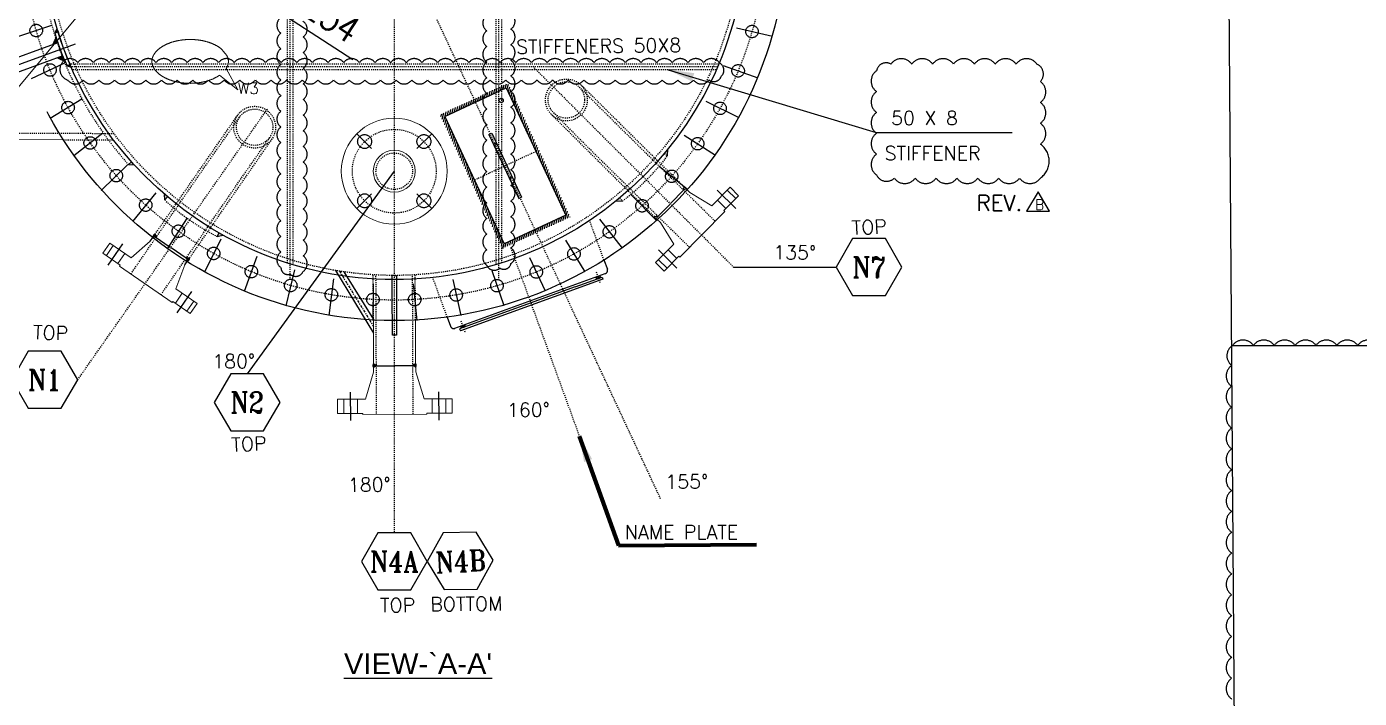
# Model space of a CAD drawing. Header units: inches. Extents: x -100737 to -99065, y -38026 to -37432.
# Drawn here: x -100425.3 to -100297.6, y -37590.4 to -37526 of the extents above; entities that cross this region are included whole.
import ezdxf
from ezdxf.enums import TextEntityAlignment as Align

# ---------------------------------------------------------------- set-up
doc = ezdxf.new("R2010")
doc.units = ezdxf.units.IN
doc.header["$LTSCALE"] = 200
doc.header["$MEASUREMENT"] = 0
for name, pattern in [('CENTER', [2, 1.25, -0.25, 0.25, -0.25]), ('CENTER2', [1.125, 0.75, -0.125, 0.125, -0.125]), ('DASHED', [0.75, 0.5, -0.25]), ('DASHED2', [0.375, 0.25, -0.125]), ('HIDDEN', [0.375, 0.25, -0.125]), ('PHANTOM2', [1.25, 0.625, -0.125, 0.125, -0.125, 0.125, -0.125])]:
    doc.linetypes.add(name, pattern=pattern)
for name, color, linetype, lineweight in [('1 (CEN)', 1, 'CENTER2', 9), ('EQUIPMENT', 4, 'Continuous', 13), ('Hidden Line', 3, 'HIDDEN', 9), ('OBJECT', 7, 'Continuous', 18)]:
    doc.layers.add(name, color=color, linetype=linetype, lineweight=lineweight)
for name, color, linetype in [('CEN', 3, 'CENTER'), ('CENTER', 1, 'CENTER'), ('DIMENSION', 8, 'Continuous'), ('EQPT', 6, 'Continuous'), ('hatch', 120, 'Continuous'), ('text', 3, 'Continuous')]:
    doc.layers.add(name, color=color, linetype=linetype)
doc.styles.add('ARIAL', font='arial.ttf')
doc.styles.add("ROMAN'S", font='romans.shx')
doc.styles.add('ROMANS', font='romans.shx', dxfattribs={"width": 0.85})
doc.styles.add('ROMANT', font='romant.shx')
doc.styles.add('RS', font='ROMANS.shx', dxfattribs={"width": 0.8})
doc.dimstyles.new('VEP-8', dxfattribs={"dimscale": 0, "dimtxt": 2.5, "dimasz": 2.5, "dimexe": 1, "dimexo": 1, "dimgap": 1, "dimtad": 1, "dimdec": 0, "dimlfac": 15, "dimzin": 9, "dimdsep": 46, "dimtxsty": 'ROMANS', "dimcen": 0, "dimclrd": 256, "dimclre": 256, "dimclrt": 3, "dimadec": 0, "dimazin": 2, "dimtfac": 1, "dimtdec": 1, "dimtmove": 0, "dimatfit": 3, "dimfxl": 1, "dimlwd": -1, "dimlwe": -1, "dimarcsym": 1})
pattern_1 = [(64.8050376147, (-1067.0298105, -22.078262), (-0.00377026868644, 0.00177374889518), []), (154.8050376147, (-1067.0298105, -22.078262), (-0.00177374889518, -0.00377026868644), [])]
pattern_2 = [(64.8050376147, (0, 0), (-0.00377026868644, 0.00177374889518), []), (154.8050376147, (0, 0), (-0.00177374889518, -0.00377026868644), [])]

# ---------------------------------------------------------------- blocks, each defined once
blk = doc.blocks.new('*U56')
at = {"layer": 'DIMENSION', "color": 2, "linetype": 'DASHED'}
blk.add_line((-0.09, -1.34), (-0.26, 2.2), dxfattribs=at)
at = {"layer": 'DIMENSION', "color": 0, "linetype": 'DASHED', "ltscale": 10}
blk.add_circle((-0.16, 0.19), 0.6, dxfattribs=at)
blk = doc.blocks.new('*U55')
at = {"layer": 'DIMENSION', "color": 0, "linetype": 'ByBlock', "lineweight": -2}
for p, rotation in [((1811.82, -563.97), 6.428571428571429), ((1819.77, -564), 353.5714285714286), ((1807.89, -564.62), 12.85714285714286), ((1823.7, -564.69), 347.1428571428572), ((1804.06, -565.7), 19.28571428571429), ((1827.52, -565.81), 340.7142857142857), ((1800.37, -567.21), 25.71428571428572), ((1831.19, -567.35), 334.2857142857143), ((1796.88, -569.12), 32.14285714285714), ((1834.67, -569.29), 327.8571428571428), ((1793.62, -571.41), 38.57142857142858), ((1837.91, -571.61), 321.4285714285714), ((1790.64, -574.05), 45), ((1840.86, -574.28), 315), ((1787.97, -577.01), 51.42857142857143), ((1843.5, -577.26), 308.5714285714286), ((1785.65, -580.25), 57.85714285714285), ((1845.79, -580.52), 302.1428571428571), ((1783.71, -583.72), 64.28571428571428), ((1847.7, -584.01), 295.7142857142857), ((1782.17, -587.39), 70.71428571428571), ((1849.21, -587.7), 289.2857142857143), ((1781.05, -591.22), 77.14285714285715), ((1850.3, -591.53), 282.8571428571428), ((1780.37, -595.14), 83.57142857142857), ((1850.95, -595.46), 276.4285714285714), ((1780.12, -599.11), 90), ((1851.15, -599.44), 270), ((1780.33, -603.09), 96.42857142857143), ((1850.91, -603.41), 263.5714285714286), ((1780.98, -607.02), 102.8571428571429), ((1850.22, -607.34), 257.1428571428571), ((1782.06, -610.85), 109.2857142857143), ((1849.1, -611.16), 250.7142857142857), ((1783.57, -614.54), 115.7142857142857), ((1847.56, -614.83), 244.2857142857143), ((1785.48, -618.03), 122.1428571428571), ((1845.62, -618.31), 237.8571428571429), ((1787.77, -621.29), 128.5714285714286), ((1843.3, -621.54), 231.4285714285714), ((1790.41, -624.27), 135), ((1840.64, -624.5), 225), ((1793.37, -626.94), 141.4285714285714), ((1837.65, -627.14), 218.5714285714285), ((1796.61, -629.26), 147.8571428571429), ((1834.4, -629.43), 212.1428571428571), ((1800.08, -631.2), 154.2857142857143), ((1830.9, -631.34), 205.7142857142857), ((1803.76, -632.74), 160.7142857142857), ((1827.21, -632.85), 199.2857142857142), ((1807.58, -633.86), 167.1428571428571), ((1811.5, -634.55), 173.5714285714286), ((1815.48, -634.79), 180), ((1819.45, -634.58), 186.4285714285714), ((1823.38, -633.93), 192.8571428571429)]:
    blk.add_blockref('*U56', p, dxfattribs=dict(at, rotation=rotation))
at = {"layer": 'DIMENSION', "color": 0, "linetype": 'ByBlock', "lineweight": -2, "transparency": 16777216}
for p, rotation in [((1811.82, -563.97), 6.428571428571429), ((1819.77, -564), 353.5714285714286), ((1807.89, -564.62), 12.85714285714286), ((1823.7, -564.69), 347.1428571428572), ((1804.06, -565.7), 19.28571428571429), ((1827.52, -565.81), 340.7142857142857), ((1800.37, -567.21), 25.71428571428572), ((1831.19, -567.35), 334.2857142857143), ((1796.88, -569.12), 32.14285714285714), ((1834.67, -569.29), 327.8571428571428), ((1793.62, -571.41), 38.57142857142858), ((1837.91, -571.61), 321.4285714285714), ((1790.64, -574.05), 45), ((1840.86, -574.28), 315), ((1787.97, -577.01), 51.42857142857143), ((1843.5, -577.26), 308.5714285714286), ((1785.65, -580.25), 57.85714285714285), ((1845.79, -580.52), 302.1428571428571), ((1783.71, -583.72), 64.28571428571428), ((1847.7, -584.01), 295.7142857142857), ((1782.17, -587.39), 70.71428571428571), ((1849.21, -587.7), 289.2857142857143), ((1781.05, -591.22), 77.14285714285715), ((1850.3, -591.53), 282.8571428571428), ((1780.37, -595.14), 83.57142857142857), ((1850.95, -595.46), 276.4285714285714), ((1780.12, -599.11), 90), ((1851.15, -599.44), 270), ((1780.33, -603.09), 96.42857142857143), ((1850.91, -603.41), 263.5714285714286), ((1780.98, -607.02), 102.8571428571429), ((1850.22, -607.34), 257.1428571428571), ((1782.06, -610.85), 109.2857142857143), ((1849.1, -611.16), 250.7142857142857), ((1783.57, -614.54), 115.7142857142857), ((1847.56, -614.83), 244.2857142857143), ((1785.48, -618.03), 122.1428571428571), ((1845.62, -618.31), 237.8571428571429), ((1787.77, -621.29), 128.5714285714286), ((1843.3, -621.54), 231.4285714285714), ((1790.41, -624.27), 135), ((1840.64, -624.5), 225), ((1793.37, -626.94), 141.4285714285714), ((1837.65, -627.14), 218.5714285714285), ((1796.61, -629.26), 147.8571428571429), ((1834.4, -629.43), 212.1428571428571), ((1800.08, -631.2), 154.2857142857143), ((1830.9, -631.34), 205.7142857142857), ((1803.76, -632.74), 160.7142857142857), ((1827.21, -632.85), 199.2857142857142), ((1807.58, -633.86), 167.1428571428571), ((1811.5, -634.55), 173.5714285714286), ((1815.48, -634.79), 180), ((1819.45, -634.58), 186.4285714285714), ((1823.38, -633.93), 192.8571428571429)]:
    blk.add_blockref('*U56', p, dxfattribs=dict(at, rotation=rotation))
at = {"layer": 'DIMENSION', "color": 0, "linetype": 'ByBlock', "lineweight": -2}
blk.add_blockref('*U56', (1815.8, -563.76), dxfattribs=at)
blk = doc.blocks.new('A$Ce8df9f22')
at = {"layer": 'hatch'}
h = blk.add_hatch(dxfattribs=at)
h.set_pattern_fill('ANSI37', color=5, scale=5)
h.paths.add_polyline_path([(1.6, 12.6, -0.00832), (8, 18.4), (-4.2, 18.4)])
h.paths.add_polyline_path([(-18.4, -8, -0.008326), (-12.6, -1.5), (-12.7, -1.4), (-18.4, 4.2)])
for p, q in [((-108.4, 122.5), (-122.5, 108.4)), ((1.6, 12.6), (-108.4, 122.5)), ((-12.7, -1.4), (-122.5, 108.4)), ((16.5, 19), (13.1, 22.7)), ((-18.4, 4.2), (-18.4, -8)), ((-4.2, 18.4), (8, 18.4)), ((-19, -16.5), (-22.7, -13.1))]:
    blk.add_line(p, q)
for radius, start, end in [(260, 129.4171, 140.5829), (255, 129.3538, 140.6462)]:
    blk.add_arc((178.2, -178.2), radius, start, end)
at = {"layer": 'CENTER', "ltscale": 5}
blk.add_line((10.2, -10.2), (-186.8, 186.8), dxfattribs=at)
blk = doc.blocks.new('*D86')
at = {"layer": 'Defpoints', "color": 0, "transparency": 16777216}
for p in [(-100420.52, -37511.87), (-100406.34, -37521.12)]:
    blk.add_point(p, dxfattribs=at)
at = {"layer": 'DIMENSION', "ltscale": 10, "transparency": 16777216}
for p, q in [((-100422.62, -37510.51), (-100424.71, -37509.14)), ((-100420.52, -37511.87), (-100406.34, -37521.12)), ((-100404.24, -37522.49), (-100394.08, -37529.11))]:
    blk.add_line(p, q, dxfattribs=at)
at = {"layer": 'DIMENSION', "transparency": 16777216}
for points in [[(-100422.84, -37510.86), (-100422.39, -37510.16), (-100420.52, -37511.87)], [(-100404.01, -37522.14), (-100404.47, -37522.83), (-100406.34, -37521.12)]]:
    blk.add_solid(points, dxfattribs=at)
at = {"layer": 'DIMENSION', "color": 3, "linetype": 'DASHED', "ltscale": 10, "transparency": 16777216, "insert": (-100396.83, -37524.63), "char_height": 2.5, "attachment_point": 5, "rotation": 326.8991, "style": 'ROMANS'}
blk.add_mtext('%%c254', dxfattribs=at)
blk = doc.blocks.new('*U139')
at = {"layer": 'DIMENSION', "color": 2, "linetype": 'DASHED'}
for p, q in [((76.2, 0), (46.05, 0)), ((-76.2, 0), (-46.05, 0))]:
    blk.add_line(p, q, dxfattribs=at)
at = {"layer": 'DIMENSION', "color": 7, "linetype": 'DASHED'}
for centre in [(-60.3, 0), (60.3, 0)]:
    blk.add_circle(centre, 10, dxfattribs=at)
blk = doc.blocks.new('*U138')
at = {"layer": 'EQUIPMENT', "color": 0, "linetype": 'ByBlock', "lineweight": -2}
for rotation in [90, 270, 90, 270, 180, 180]:
    blk.add_blockref('*U139', (-32478.1, -16289.6), dxfattribs=dict(at, rotation=rotation))
at = {"layer": 'EQUIPMENT', "color": 0, "linetype": 'ByBlock', "lineweight": -2, "transparency": 16777216}
for rotation in [90, 270, 180]:
    blk.add_blockref('*U139', (-32478.1, -16289.6), dxfattribs=dict(at, rotation=rotation))
at = {"layer": 'EQUIPMENT', "color": 0, "linetype": 'ByBlock', "lineweight": -2}
blk.add_blockref('*U139', (-32478.1, -16289.6), dxfattribs=at)
blk = doc.blocks.new('*U141')
at = {"layer": 'DIMENSION', "color": 2, "linetype": 'DASHED'}
for p, q in [((-127, 0), (-78.6, 0)), ((127, 0), (78.6, 0))]:
    blk.add_line(p, q, dxfattribs=at)
at = {"layer": 'DIMENSION', "color": 7, "linetype": 'DASHED'}
for centre in [(-100, 0), (100, 0)]:
    blk.add_circle(centre, 11, dxfattribs=at)
blk = doc.blocks.new('*U140')
at = {"layer": 'CEN', "color": 0, "linetype": 'ByBlock', "lineweight": -2}
for rotation in [90, 270, 90, 270, 45, 135, 225, 315, 45, 135, 225, 315, 180, 180]:
    blk.add_blockref('*U141', (-34758.3, -17869.5), dxfattribs=dict(at, rotation=rotation))
at = {"layer": 'CEN', "color": 0, "linetype": 'ByBlock', "lineweight": -2, "transparency": 16777216}
for rotation in [90, 270, 45, 135, 225, 315, 180]:
    blk.add_blockref('*U141', (-34758.3, -17869.5), dxfattribs=dict(at, rotation=rotation))
at = {"layer": 'CEN', "color": 0, "linetype": 'ByBlock', "lineweight": -2}
blk.add_blockref('*U141', (-34758.3, -17869.5), dxfattribs=at)
blk = doc.blocks.new('REVISION')
at = {"layer": 'DIMENSION', "color": 1, "linetype": 'DASHED2'}
blk.add_lwpolyline([(-2.5, 13.6), (-11.2, 28.6), (-19.9, 13.6)], close=True, dxfattribs=at)
at = {"layer": 'DIMENSION', "color": 1, "linetype": 'DASHED2', "attachment_point": 1, "style": "ROMAN'S"}
for s, insert, char_height, width in [('REV.', (-58.2, 26), 12, 56.203), ('B', (-13.6, 22.6), 8, 5.597)]:
    blk.add_mtext(s, dxfattribs=dict(at, insert=insert, char_height=char_height, width=width))

msp = doc.modelspace()

# ---------------------------------------------------------------- hatches: boundary and pattern name
at = {"layer": 'DIMENSION', "linetype": 'DASHED', "ltscale": 10}
h = msp.add_hatch(dxfattribs=at)
h.set_pattern_fill('ANSI31', color=256, scale=1.5, angle=30)
h.set_pattern_definition([(75, (-1067.02981, -22.07826), (-0.18111109243, 0.04852857096), [])])
h.paths.add_polyline_path([(-100379.28, -37531.414), (-100382.45, -37532.892), (-100382.309, -37533.194), (-100379.364, -37531.821), (-100373.658, -37544.056), (-100376.604, -37545.429), (-100376.463, -37545.731), (-100373.216, -37544.217), (-100379.146, -37531.499, 0.0324955)])
h.paths.add_polyline_path([(-100379.146, -37531.499), (-100379.203, -37531.378), (-100379.28, -37531.414, -0.0324955)])
h.paths.add_polyline_path([(-100382.45, -37532.892), (-100385.697, -37534.407), (-100380.351, -37545.872, 0.0697254), (-100380.075, -37545.675), (-100385.255, -37534.568), (-100382.309, -37533.194)])
h.paths.add_polyline_path([(-100380.351, -37545.872), (-100379.71, -37547.245), (-100377.049, -37546.004, -0.1014364), (-100377.516, -37545.855), (-100379.549, -37546.803), (-100380.075, -37545.675, -0.0697254)])
h.paths.add_polyline_path([(-100377.049, -37546.004), (-100376.463, -37545.731), (-100376.604, -37545.429), (-100377.516, -37545.855, 0.1014364)])
h.paths.add_polyline_path([(-100397.741, -37500.1), (-100394.483, -37498.584), (-100400.181, -37486.345, 0.0125722), (-100400.217, -37486.395, 0.1675778), (-100400.861, -37485.927), (-100403.728, -37487.262), (-100403.587, -37487.564), (-100400.623, -37486.184), (-100394.925, -37498.422), (-100397.882, -37499.799)])
h.paths.add_polyline_path([(-100400.181, -37486.345), (-100400.462, -37485.741), (-100400.861, -37485.927, -0.1675778), (-100400.217, -37486.395, -0.0125722)])
h.paths.add_polyline_path([(-100403.728, -37487.262), (-100406.735, -37488.662, 0.0709554), (-100406.856, -37488.985), (-100401.122, -37501.302, -0.0694337), (-100400.843, -37501.112), (-100406.516, -37488.927), (-100403.587, -37487.564)])
h.paths.add_polyline_path([(-100406.958, -37488.766), (-100406.856, -37488.985, -0.0709554), (-100406.735, -37488.662)])
h.paths.add_polyline_path([(-100400.979, -37501.608), (-100399.838, -37501.077, 0.1284513), (-100400.45, -37500.994), (-100400.818, -37501.166), (-100400.843, -37501.112, 0.0694337), (-100401.122, -37501.302)])
h.paths.add_polyline_path([(-100399.838, -37501.077), (-100397.741, -37500.1), (-100397.882, -37499.799), (-100400.45, -37500.994, -0.1284513)])
at = {"layer": 'DIMENSION', "linetype": 'DASHED'}
h = msp.add_hatch(dxfattribs=at)
h.set_pattern_fill('ANSI37', color=5, scale=0.033333, angle=19.80504)
h.set_pattern_definition(pattern_1)
h.paths.add_polyline_path([(-100415.014, -37539.234, -0.0030035), (-100415.285, -37538.933), (-100415.584, -37539.199)])
h.paths.add_polyline_path([(-100415.584, -37493.793), (-100415.285, -37494.06, -0.0030035), (-100415.014, -37493.759)])
h = msp.add_hatch(dxfattribs=at)
h.set_pattern_fill('ANSI37', color=5, scale=0.033333, angle=244.80504)
h.set_pattern_definition([(289.8050376147, (-92395.837233, 68346.597143), (0.00392021242698, 0.00141175268317), []), (19.8050376147, (-92395.837233, 68346.597143), (-0.00141175268317, 0.00392021242698), [])])
h.paths.add_polyline_path([(-100422.328, -37526.446, -0.004671), (-100422.404, -37526.195), (-100422.607, -37526.535)])
h.paths.add_polyline_path([(-100421.183, -37529.593), (-100421.454, -37529.704), (-100421.073, -37529.836, -0.0220704)])
h = msp.add_hatch(dxfattribs=at)
h.set_pattern_fill('ANSI37', color=5, scale=0.033333, angle=19.80504)
h.set_pattern_definition(pattern_1)
h.paths.add_polyline_path([(-100363.863, -37537.705, -0.0040881), (-100364.213, -37538.131), (-100363.897, -37538.36)])
h.paths.add_polyline_path([(-100368.46, -37542.378, -0.0040844), (-100368.886, -37542.728), (-100368.225, -37542.701)])
h.paths.add_polyline_path([(-100407.078, -37546.094), (-100406.537, -37545.952, -0.0029497), (-100406.884, -37545.755)])
h.paths.add_polyline_path([(-100412.104, -37542.585), (-100411.847, -37542.28, -0.0026468), (-100412.119, -37542.049)])
h = msp.add_hatch(dxfattribs=at)
h.set_pattern_fill('ANSI37', color=5, scale=0.033333, angle=19.80504)
h.set_pattern_definition(pattern_2)
h.paths.add_polyline_path([(-100413.032, -37545.867, 0.279062), (-100413.222, -37546.143), (-100413.029, -37546.133), (-100412.941, -37546.194), (-100412.884, -37546.111), (-100412.972, -37546.051)])
h.paths.add_polyline_path([(-100409.907, -37548.429, 0.279062), (-100409.717, -37548.153), (-100409.91, -37548.163), (-100409.998, -37548.102), (-100410.054, -37548.184), (-100409.967, -37548.245)])
h = msp.add_hatch(dxfattribs=at)
h.set_pattern_fill('ANSI37', color=5, scale=0.033333, angle=19.80504)
h.set_pattern_definition(pattern_2)
h.paths.add_polyline_path([(-100392.073, -37558.301, 0.279062), (-100392.071, -37558.636), (-100391.919, -37558.518), (-100391.812, -37558.517), (-100391.812, -37558.417), (-100391.919, -37558.418)])
h.paths.add_polyline_path([(-100388.045, -37558.619, 0.279062), (-100388.046, -37558.284), (-100388.199, -37558.402), (-100388.306, -37558.402), (-100388.305, -37558.502), (-100388.199, -37558.502)])

# ---------------------------------------------------------------- linework, layer by layer
at = {"color": 0, "linetype": 'DASHED'}
for p, q in [((-100385.255, -37534.568, -2.683), (-100379.364, -37531.821, -2.683)), ((-100379.364, -37531.821, -2.683), (-100373.658, -37544.056, -2.683)), ((-100385.255, -37534.568, -2.683), (-100379.549, -37546.803, -2.683)), ((-100381.019, -37536.316, -2.683), (-100380.747, -37536.19, -2.683)), ((-100381.019, -37536.316, -2.683), (-100378.166, -37542.434, -2.683)), ((-100380.747, -37536.19, -2.683), (-100377.894, -37542.307, -2.683)), ((-100380.584, -37537.248, -2.683), (-100380.312, -37537.122, -2.683)), ((-100380.121, -37538.242, -2.683), (-100379.849, -37538.116, -2.683)), ((-100379.064, -37540.508, -2.683), (-100378.792, -37540.381, -2.683)), ((-100378.601, -37541.502, -2.683), (-100378.329, -37541.375, -2.683)), ((-100378.166, -37542.434, -2.683), (-100377.894, -37542.307, -2.683)), ((-100373.658, -37544.056, -2.683), (-100379.549, -37546.803, -2.683))]:
    msp.add_line(p, q, dxfattribs=at)
at = {"color": 0}
for p, q in [((-100362.355, -37541.655, -2.683), (-100363.586, -37542.903, -2.683)), ((-100362.351, -37541.509, -2.683), (-100362.426, -37541.585, -2.683)), ((-100362.28, -37541.579, -2.683), (-100362.355, -37541.655, -2.683)), ((-100362.327, -37541.317, -2.683), (-100362.351, -37541.509, -2.683)), ((-100362.089, -37541.552, -2.683), (-100362.28, -37541.579, -2.683)), ((-100361.756, -37541.88, -2.683), (-100362.089, -37541.552, -2.683)), ((-100364.891, -37544.228, -2.683), (-100363.661, -37542.979, -2.683)), ((-100365.154, -37544.184, -2.683), (-100364.963, -37544.158, -2.683)), ((-100364.963, -37544.158, -2.683), (-100364.888, -37544.082, -2.683)), ((-100364.915, -37544.42, -2.683), (-100364.891, -37544.228, -2.683)), ((-100364.583, -37544.747, -2.683), (-100364.915, -37544.42, -2.683)), ((-100364.891, -37544.228, -2.683), (-100364.817, -37544.152, -2.683)), ((-100413.487, -37546.527, -2.683), (-100413.222, -37546.143, -2.683)), ((-100413.222, -37546.143, -2.683), (-100413.029, -37546.133, -2.683)), ((-100413.032, -37545.867, -2.683), (-100412.972, -37546.051, -2.683)), ((-100413.029, -37546.133, -2.683), (-100411.586, -37547.128, -2.683)), ((-100413.029, -37546.133, -2.683), (-100412.941, -37546.194, -2.683)), ((-100412.972, -37546.051, -2.683), (-100412.884, -37546.111, -2.683)), ((-100410.054, -37548.184, -2.683), (-100411.498, -37547.189, -2.683)), ((-100410.172, -37548.813, -2.683), (-100409.907, -37548.429, -2.683)), ((-100409.967, -37548.245, -2.683), (-100410.054, -37548.184, -2.683)), ((-100409.91, -37548.163, -2.683), (-100409.998, -37548.102, -2.683)), ((-100409.907, -37548.429, -2.683), (-100409.967, -37548.245, -2.683)), ((-100409.717, -37548.153, -2.683), (-100409.91, -37548.163, -2.683)), ((-100392.073, -37558.301, -2.683), (-100391.919, -37558.418, -2.683)), ((-100392.073, -37558.637, -2.683), (-100391.919, -37558.518, -2.683)), ((-100392.071, -37558.636, -2.683), (-100391.919, -37558.518, -2.683)), ((-100391.919, -37558.418, -2.683), (-100391.812, -37558.417, -2.683)), ((-100391.919, -37558.518, -2.683), (-100391.812, -37558.517, -2.683)), ((-100391.919, -37558.518, -2.683), (-100391.812, -37558.517, -2.683)), ((-100391.812, -37558.517, -2.683), (-100390.059, -37558.51, -2.683)), ((-100388.305, -37558.502, -2.683), (-100390.059, -37558.51, -2.683)), ((-100388.199, -37558.402, -2.683), (-100388.306, -37558.402, -2.683)), ((-100388.199, -37558.502, -2.683), (-100388.305, -37558.502, -2.683)), ((-100388.199, -37558.502, -2.683), (-100388.305, -37558.502, -2.683)), ((-100388.046, -37558.284, -2.683), (-100388.199, -37558.402, -2.683)), ((-100388.045, -37558.619, -2.683), (-100388.199, -37558.502, -2.683)), ((-100388.043, -37558.62, -2.683), (-100388.199, -37558.502, -2.683))]:
    msp.add_line(p, q, dxfattribs=at)
at = {"elevation": -2.683}
for points in [[(-100346.161, -37546.299), (-100347.739, -37549.033), (-100346.161, -37551.767), (-100343.004, -37551.767), (-100341.426, -37549.033), (-100343.004, -37546.299)], [(-100425.181, -37557.107), (-100426.759, -37559.841), (-100425.181, -37562.575), (-100422.024, -37562.575), (-100420.446, -37559.841), (-100422.024, -37557.107)], [(-100405.774, -37559.27), (-100407.352, -37562.004), (-100405.774, -37564.738), (-100402.617, -37564.738), (-100401.039, -37562.004), (-100402.617, -37559.27)], [(-100391.674, -37574.538), (-100393.252, -37577.272), (-100391.674, -37580.006), (-100388.517, -37580.006), (-100386.939, -37577.272), (-100388.517, -37574.538)], [(-100382.258, -37574.445), (-100385.415, -37574.507), (-100386.939, -37577.272), (-100385.307, -37579.974), (-100382.15, -37579.912), (-100380.626, -37577.147)]]:
    msp.add_lwpolyline(points, close=True, dxfattribs=at)
at = {"color": 0}
for centre, start, end in [((-100362.402, -37541.632, -2.683), 14.22511, 76.5947), ((-100364.84, -37544.105, -2.683), 194.22511, 256.5947), ((-100412.899, -37546.162, -2.683), 114.22511, 176.5947), ((-100410.04, -37548.133, -2.683), 294.22511, 356.5947), ((-100391.795, -37558.467, -2.683), 149.05844, 211.42804), ((-100388.322, -37558.452, -2.683), 329.05844, 31.42804)]:
    msp.add_arc(centre, 0.324, start, end, dxfattribs=at)
at = {"layer": '1 (CEN)'}
msp.add_line((-100441.515, -37550.232, -2.683), (-100413.429, -37516.496, -2.683), dxfattribs=at)
at = {"layer": 'CEN', "color": 2, "linetype": 'CENTER'}
for p, q in [((-100357.35, -37543.406, -2.683), (-100359.128, -37541.653, -2.683)), ((-100417.528, -37548.853, -2.683), (-100416.111, -37546.797, -2.683)), ((-100362.994, -37549.131, -2.683), (-100364.772, -37547.379, -2.683)), ((-100410.91, -37553.417, -2.683), (-100409.492, -37551.362, -2.683)), ((-100394.27, -37563.741, -2.683), (-100394.281, -37561.034, -2.683)), ((-100385.803, -37563.705, -2.683), (-100385.815, -37560.998, -2.683))]:
    msp.add_line(p, q, dxfattribs=at)
at = {"layer": 'CENTER', "linetype": 'CENTER', "ltscale": 0.0001}
for p, q in [((-100364.564, -37571.25, -2.683), (-100415.627, -37461.743, -2.683)), ((-100390.095, -37469.763, -2.683), (-100390.095, -37574.538, -2.683)), ((-100400.095, -37482.804, -2.683), (-100400.095, -37550.213, -2.683)), ((-100380.095, -37482.804, -2.683), (-100380.095, -37550.213, -2.683)), ((-100359.109, -37529.83, -2.683), (-100421.082, -37529.83, -2.683)), ((-100376.823, -37529.768, -2.683), (-100357.559, -37549.033, -2.683)), ((-100420.446, -37559.841, -2.683), (-100402.236, -37533.835, -2.683)), ((-100376.511, -37537.938, -2.683), (-100382.402, -37540.685, -2.683)), ((-100378.921, -37547.197, -2.683), (-100372.355, -37565.237, -2.683)), ((-100370.754, -37549.483, -2.683), (-100370.352, -37550.587, -2.683)), ((-100383.709, -37554.198, -2.683), (-100383.289, -37555.351, -2.683))]:
    msp.add_line(p, q, dxfattribs=at)
at = {"layer": 'CENTER', "linetype": 'CENTER2'}
msp.add_line((-100390.095, -37539.83, -2.683), (-100404.196, -37559.27, -2.683), dxfattribs=at)
at = {"layer": 'CENTER', "linetype": 'CENTER', "ltscale": 0.001}
msp.add_line((-100395.362, -37549.411, -2.683), (-100392.088, -37554.716, -2.683), dxfattribs=at)
at = {"layer": 'CENTER', "ltscale": 0.1}
msp.add_line((-100357.559, -37549.033, -2.683), (-100347.739, -37549.033, -2.683), dxfattribs=at)
at = {"layer": 'CENTER', "linetype": 'CENTER', "ltscale": 0.0001}
msp.add_circle((-100390.095, -37516.496), 35.7, dxfattribs=at)
at = {"layer": 'CENTER', "color": 6, "linetype": 'CENTER', "ltscale": 0.0001}
msp.add_circle((-100390.095, -37539.83, -2.683), 4.02, dxfattribs=at)
at = {"layer": 'DIMENSION'}
for p, q in [((-100310.602, -37446.708), (-100308.568, -37740.486)), ((-100309.817, -37556.553), (-100182.976, -37556.55, 0.085))]:
    msp.add_line(p, q, dxfattribs=at)
at = {"layer": 'DIMENSION', "color": 7, "linetype": 'DASHED', "ltscale": 5e-05}
for p, q in [((-100400.362, -37484.363, -2.683), (-100400.362, -37548.629, -2.683)), ((-100399.829, -37484.198, -2.683), (-100399.829, -37548.795, -2.683)), ((-100380.362, -37484.198, -2.683), (-100380.362, -37548.795, -2.683)), ((-100379.829, -37484.363, -2.683), (-100379.829, -37548.629, -2.683)), ((-100358.996, -37529.564, -2.683), (-100421.195, -37529.564, -2.683)), ((-100359.225, -37530.096, -2.683), (-100420.966, -37530.096, -2.683)), ((-100364.213, -37538.131, -2.683), (-100363.897, -37538.36, -2.683)), ((-100368.46, -37542.378, -2.683), (-100368.225, -37542.701, -2.683))]:
    msp.add_line(p, q, dxfattribs=at)
at = {"layer": 'DIMENSION', "color": 0, "linetype": 'DASHED', "ltscale": 10}
for p, q in [((-100422.607, -37526.535, -2.683), (-100422.404, -37526.195)), ((-100421.454, -37529.704, -2.683), (-100421.073, -37529.836, -2.683)), ((-100363.897, -37538.36, -2.683), (-100363.863, -37537.705, -2.683)), ((-100415.584, -37539.199, -2.683), (-100415.285, -37538.933, -2.683)), ((-100415.584, -37539.199, -2.683), (-100415.014, -37539.234, -0.021)), ((-100412.104, -37542.585, -2.683), (-100412.119, -37542.049, -0.026)), ((-100412.104, -37542.585, -2.683), (-100411.847, -37542.28, -2.683)), ((-100368.225, -37542.701, -2.683), (-100368.886, -37542.728, 0.076)), ((-100407.078, -37546.094, -2.683), (-100406.884, -37545.755, -2.683)), ((-100407.078, -37546.094, -2.683), (-100406.537, -37545.952, -0.015))]:
    msp.add_line(p, q, dxfattribs=at)
at = {"layer": 'DIMENSION', "color": 7, "linetype": 'DASHED', "ltscale": 0.001}
msp.add_line((-100368.892, -37535.212, -2.683), (-100372.438, -37531.677, -2.683), dxfattribs=at)
at = {"layer": 'DIMENSION', "color": 4, "linetype": 'DASHED', "ltscale": 0.001}
for p, q in [((-100366.072, -37537.625, -2.683), (-100372.271, -37531.477, -2.683)), ((-100413.032, -37545.867, -2.683), (-100405.036, -37534.353, -2.683)), ((-100368.919, -37540.473, -2.683), (-100375.105, -37534.311, -2.683)), ((-100409.717, -37548.153, -2.683), (-100401.754, -37536.651, -2.683)), ((-100362.327, -37541.317, -2.683), (-100366.072, -37537.625, -2.683)), ((-100365.154, -37544.184, -2.683), (-100368.919, -37540.473, -2.683))]:
    msp.add_line(p, q, dxfattribs=at)
at = {"layer": 'DIMENSION', "color": 7, "linetype": 'DASHED', "ltscale": 0.0001}
for p, q in [((-100407.716, -37538.617, -2.683), (-100404.837, -37534.521, -2.683)), ((-100371.371, -37537.69, -2.683), (-100374.905, -37534.144, -2.683)), ((-100359.34, -37544.627, -2.683), (-100368.901, -37535.202, -2.683)), ((-100448.848, -37536.095, -2.683), (-100416.979, -37536.204, -2.683)), ((-100404.845, -37540.627, -2.683), (-100401.979, -37536.522, -2.683)), ((-100361.802, -37547.124, -2.683), (-100371.362, -37537.699, -2.683)), ((-100415.345, -37549.679, -2.683), (-100407.723, -37538.627, -2.683)), ((-100412.458, -37551.669, -2.683), (-100404.836, -37540.618, -2.683)), ((-100391.792, -37563.17, -2.683), (-100391.849, -37549.791, -2.683)), ((-100388.285, -37563.156, -2.683), (-100388.342, -37549.776, -2.683))]:
    msp.add_line(p, q, dxfattribs=at)
at = {"layer": 'DIMENSION', "color": 4, "linetype": 'DASHED', "ltscale": 5e-05}
for p, q in [((-100421.807, -37536.822, -2.683), (-100417.018, -37536.822, -2.683)), ((-100392.091, -37554.118, -2.683), (-100392.109, -37549.78, -2.683)), ((-100388.064, -37554.101, -2.683), (-100388.082, -37549.762, -2.683))]:
    msp.add_line(p, q, dxfattribs=at)
at = {"layer": 'DIMENSION', "color": 150, "linetype": 'DASHED2', "ltscale": 0.0002}
for p, q in [((-100369.989, -37548.348, -2.683), (-100371.369, -37544.555, -2.683)), ((-100385.024, -37553.82, -2.683), (-100386.405, -37550.027, -2.683))]:
    msp.add_line(p, q, dxfattribs=at)
at = {"layer": 'DIMENSION', "color": 150, "linetype": 'DASHED', "ltscale": 10}
for p, q in [((-100369.989, -37548.348, -2.683), (-100369.667, -37549.232, -2.683)), ((-100385.024, -37553.82, -2.683), (-100384.702, -37554.704, -2.683))]:
    msp.add_line(p, q, dxfattribs=at)
at = {"layer": 'DIMENSION', "color": 7, "linetype": 'DASHED'}
for p, q in [((-100395.734, -37549.349, -2.683), (-100392.085, -37555.363, -2.683)), ((-100394.93, -37549.477, -2.683), (-100392.091, -37554.069, -2.683)), ((-100390.095, -37549.83, -2.683), (-100390.295, -37549.831, -2.683)), ((-100390.288, -37551.497, -2.683), (-100390.295, -37549.831, -2.683)), ((-100390.095, -37549.83, -2.683), (-100389.895, -37549.829, -2.683)), ((-100389.895, -37549.828, -2.683), (-100389.888, -37551.496, -2.683)), ((-100390.271, -37555.564, -2.683), (-100390.288, -37551.497, -2.683)), ((-100389.888, -37551.496, -2.683), (-100389.871, -37555.562, -2.683)), ((-100389.871, -37555.562, -2.683), (-100390.271, -37555.564, -2.683))]:
    msp.add_line(p, q, dxfattribs=at)
at = {"layer": 'DIMENSION', "color": 2, "linetype": 'DASHED'}
for p, q in [((-100372.761, -37550.93, -2.683), (-100370.173, -37549.987, -2.683)), ((-100372.753, -37550.927, -2.683), (-100383.83, -37554.958, -2.683)), ((-100370.104, -37550.175, -2.683), (-100383.761, -37555.146, -2.683))]:
    msp.add_line(p, q, dxfattribs=at)
at = {"layer": 'DIMENSION', "color": 6, "linetype": 'DASHED'}
for p, q in [((-100370.785, -37549.993, -2.683), (-100370.75, -37550.089, -2.683)), ((-100370.75, -37550.089, -2.683), (-100370.779, -37550.208, -2.683)), ((-100370.75, -37550.089, -2.683), (-100370.367, -37549.949, -2.683)), ((-100370.401, -37549.854, -2.683), (-100370.367, -37549.949, -2.683)), ((-100370.367, -37549.949, -2.683), (-100370.268, -37550.022, -2.683)), ((-100383.74, -37554.708, -2.683), (-100383.705, -37554.804, -2.683)), ((-100383.705, -37554.804, -2.683), (-100383.734, -37554.923, -2.683)), ((-100383.322, -37554.665, -2.683), (-100383.705, -37554.804, -2.683)), ((-100383.357, -37554.569, -2.683), (-100383.322, -37554.665, -2.683)), ((-100383.322, -37554.665, -2.683), (-100383.223, -37554.737, -2.683))]:
    msp.add_line(p, q, dxfattribs=at)
at = {"layer": 'DIMENSION', "color": 2, "linetype": 'DASHED', "ltscale": 10}
for p, q in [((-100370.173, -37549.987, -2.683), (-100370.104, -37550.175, -2.683)), ((-100383.83, -37554.958, -2.683), (-100383.761, -37555.146, -2.683))]:
    msp.add_line(p, q, dxfattribs=at)
at = {"layer": 'DIMENSION', "color": 6, "linetype": 'DASHED', "ltscale": 10}
for points in [[(-100398.835, -37525.452, -0.5206), (-100398.835, -37526.952, -0.5206), (-100398.835, -37528.452, -0.5206), (-100398.835, -37529.952, -0.5206), (-100398.835, -37531.452, -0.5206), (-100398.835, -37532.952, -0.5206), (-100398.835, -37534.452, -0.5206), (-100398.835, -37535.952, -0.5206), (-100398.835, -37537.452, -0.5206), (-100398.835, -37538.952, -0.5206), (-100398.835, -37540.452, -0.5206), (-100398.835, -37541.952, -0.5206), (-100398.835, -37543.452, -0.5206), (-100398.835, -37544.952, -0.5206), (-100398.835, -37546.452, -0.5206), (-100398.835, -37547.952, -0.5206), (-100398.835, -37549.452, -0.5206), (-100400.081, -37549.706, -0.5206), (-100400.958, -37549.084, -0.5206), (-100400.958, -37547.584, -0.5206), (-100400.958, -37546.084, -0.5206), (-100400.958, -37544.584, -0.5206), (-100400.958, -37543.084, -0.5206), (-100400.958, -37541.584, -0.5206), (-100400.958, -37540.084, -0.5206), (-100400.958, -37538.584, -0.5206), (-100400.958, -37537.084, -0.5206), (-100400.958, -37535.584, -0.5206), (-100400.958, -37534.084, -0.5206), (-100400.958, -37532.584, -0.5206), (-100400.958, -37531.084, -0.5206), (-100400.958, -37529.584, -0.5206), (-100400.958, -37528.084, -0.5206), (-100400.958, -37526.584, -0.5206), (-100400.958, -37525.084, -0.5206)], [(-100378.909, -37524.693, -0.5206), (-100378.909, -37526.193, -0.5206), (-100378.909, -37527.693, -0.5206), (-100378.909, -37529.193, -0.5206), (-100378.909, -37530.693, -0.5206), (-100378.909, -37532.193, -0.5206), (-100378.909, -37533.693, -0.5206), (-100378.909, -37535.193, -0.5206), (-100378.909, -37536.693, -0.5206), (-100378.909, -37538.193, -0.5206), (-100378.909, -37539.693, -0.5206), (-100378.909, -37541.193, -0.5206), (-100378.909, -37542.693, -0.5206), (-100378.909, -37544.193, -0.5206), (-100378.909, -37545.693, -0.5206), (-100378.909, -37547.193, -0.5206), (-100378.909, -37548.693, -0.5206), (-100379.979, -37549.124, -0.5206), (-100381.219, -37548.864, -0.5206), (-100381.219, -37547.364, -0.5206), (-100381.219, -37545.864, -0.5206), (-100381.219, -37544.364, -0.5206), (-100381.219, -37542.864, -0.5206), (-100381.219, -37541.364, -0.5206), (-100381.219, -37539.864, -0.5206), (-100381.219, -37538.364, -0.5206), (-100381.219, -37536.864, -0.5206), (-100381.219, -37535.364, -0.5206), (-100381.219, -37533.864, -0.5206), (-100381.219, -37532.364, -0.5206), (-100381.219, -37530.864, -0.5206), (-100381.219, -37529.364, -0.5206), (-100381.219, -37527.864, -0.5206), (-100381.219, -37526.364, -0.5206), (-100381.219, -37524.864, -0.5206)], [(-100309.817, -37590.467, -0.5206), (-100309.817, -37588.467, -0.5206), (-100309.817, -37586.467, -0.5206), (-100309.817, -37584.467, -0.5206), (-100309.817, -37582.467, -0.5206), (-100309.817, -37580.467, -0.5206), (-100309.817, -37578.467, -0.5206), (-100309.817, -37576.467, -0.5206), (-100309.817, -37574.467, -0.5206), (-100309.817, -37572.467, -0.5206), (-100309.817, -37570.467, -0.5206), (-100309.817, -37568.467, -0.5206), (-100309.817, -37566.467, -0.5206), (-100309.817, -37564.467, -0.5206), (-100309.817, -37562.467, -0.5206), (-100309.817, -37560.467, -0.5206), (-100309.817, -37558.467, -0.5206), (-100309.731, -37556.553, -0.5206), (-100307.731, -37556.553, -0.5206), (-100305.731, -37556.553, -0.5206), (-100303.731, -37556.553, -0.5206), (-100301.731, -37556.553, -0.5206), (-100299.731, -37556.553, -0.5206), (-100297.731, -37556.553, -0.5206), (-100295.731, -37556.553, -0.5206)]]:
    msp.add_lwpolyline(points, format="xyb", dxfattribs=at)
for points in [[(-100421.94, -37529.419, -0.5206), (-100420.44, -37529.419, -0.5206), (-100418.94, -37529.419, -0.5206), (-100417.44, -37529.419, -0.5206), (-100415.94, -37529.419, -0.5206), (-100414.44, -37529.419, -0.5206), (-100412.94, -37529.419, -0.5206), (-100411.44, -37529.419, -0.5206), (-100409.94, -37529.419, -0.5206), (-100408.44, -37529.419, -0.5206), (-100406.94, -37529.419, -0.5206), (-100405.44, -37529.419, -0.5206), (-100403.94, -37529.419, -0.5206), (-100402.44, -37529.419, -0.5206), (-100400.94, -37529.419, -0.5206), (-100399.44, -37529.419, -0.5206), (-100397.94, -37529.419, -0.5206), (-100396.44, -37529.419, -0.5206), (-100394.94, -37529.419, -0.5206), (-100393.44, -37529.419, -0.5206), (-100391.94, -37529.419, -0.5206), (-100390.44, -37529.419, -0.5206), (-100388.94, -37529.419, -0.5206), (-100387.44, -37529.419, -0.5206), (-100385.94, -37529.419, -0.5206), (-100384.44, -37529.419, -0.5206), (-100382.94, -37529.419, -0.5206), (-100381.44, -37529.419, -0.5206), (-100379.94, -37529.419, -0.5206), (-100378.44, -37529.419, -0.5206), (-100376.94, -37529.419, -0.5206), (-100375.44, -37529.419, -0.5206), (-100373.94, -37529.419, -0.5206), (-100372.44, -37529.419, -0.5206), (-100370.94, -37529.419, -0.5206), (-100369.44, -37529.419, -0.5206), (-100367.94, -37529.419, -0.5206), (-100366.44, -37529.419, -0.5206), (-100364.94, -37529.419, -0.5206), (-100363.44, -37529.419, -0.5206), (-100361.94, -37529.419, -0.5206), (-100360.44, -37529.419, -0.5206), (-100358.94, -37529.419, -0.5206), (-100358.752, -37530.731, -0.5206), (-100359.911, -37531.072, -0.5206), (-100361.411, -37531.072, -0.5206), (-100362.911, -37531.072, -0.5206), (-100364.411, -37531.072, -0.5206), (-100365.911, -37531.072, -0.5206), (-100367.411, -37531.072, -0.5206), (-100368.911, -37531.072, -0.5206), (-100370.411, -37531.072, -0.5206), (-100371.911, -37531.072, -0.5206), (-100373.411, -37531.072, -0.5206), (-100374.911, -37531.072, -0.5206), (-100376.411, -37531.072, -0.5206), (-100377.911, -37531.072, -0.5206), (-100379.411, -37531.072, -0.5206), (-100380.911, -37531.072, -0.5206), (-100382.411, -37531.072, -0.5206), (-100383.911, -37531.072, -0.5206), (-100385.411, -37531.072, -0.5206), (-100386.911, -37531.072, -0.5206), (-100388.411, -37531.072, -0.5206), (-100389.911, -37531.072, -0.5206), (-100391.411, -37531.072, -0.5206), (-100392.911, -37531.072, -0.5206), (-100394.411, -37531.072, -0.5206), (-100395.911, -37531.072, -0.5206), (-100397.411, -37531.072, -0.5206), (-100398.911, -37531.072, -0.5206), (-100400.411, -37531.072, -0.5206), (-100401.911, -37531.072, -0.5206), (-100403.411, -37531.072, -0.5206), (-100404.911, -37531.072, -0.5206), (-100406.411, -37531.072, -0.5206), (-100407.911, -37531.072, -0.5206), (-100409.411, -37531.072, -0.5206), (-100410.911, -37531.072, -0.5206), (-100412.411, -37531.072, -0.5206), (-100413.911, -37531.072, -0.5206), (-100415.411, -37531.072, -0.5206), (-100416.911, -37531.072, -0.5206), (-100418.411, -37531.072, -0.5206), (-100419.911, -37531.072, -0.5206), (-100421.411, -37531.072, -0.5206)], [(-100328.153, -37540.49, -0.5206), (-100330.153, -37540.49, -0.5206), (-100332.153, -37540.49, -0.5206), (-100334.153, -37540.49, -0.5206), (-100336.153, -37540.49, -0.5206), (-100338.153, -37540.49, -0.5206), (-100340.153, -37540.49, -0.5206), (-100342.153, -37540.49, -0.5206), (-100343.854, -37540.191, -0.5206), (-100343.854, -37538.191, -0.5206), (-100343.854, -37536.191, -0.5206), (-100343.854, -37534.191, -0.5206), (-100343.854, -37532.191, -0.5206), (-100343.854, -37530.191, -0.5206), (-100342.482, -37529.562, -0.5206), (-100340.482, -37529.562, -0.5206), (-100338.482, -37529.562, -0.5206), (-100336.482, -37529.562, -0.5206), (-100334.482, -37529.562, -0.5206), (-100332.482, -37529.562, -0.5206), (-100330.482, -37529.562, -0.5206), (-100328.482, -37529.562, -0.5206), (-100328.153, -37531.233, -0.5206), (-100328.153, -37533.233, -0.5206), (-100328.153, -37535.233, -0.5206), (-100328.153, -37537.233, -0.5206)]]:
    msp.add_lwpolyline(points, format="xyb", close=True, dxfattribs=at)
at = {"layer": 'DIMENSION', "color": 0, "linetype": 'DASHED'}
for radius in [37.667, 33.733]:
    msp.add_circle((-100390.095, -37516.496, -2.683), radius, dxfattribs=at)
at = {"layer": 'DIMENSION', "linetype": 'DASHED', "ltscale": 0.0001}
msp.add_circle((-100390.095, -37516.496, -2.683), 33.333, dxfattribs=at)
at = {"layer": 'DIMENSION', "color": 4, "linetype": 'DASHED', "ltscale": 0.001}
for centre in [(-100373.596, -37532.996, -2.683), (-100403.479, -37535.61, -2.683)]:
    msp.add_circle(centre, 2.007, dxfattribs=at)
at = {"layer": 'DIMENSION', "color": 7, "linetype": 'DASHED', "ltscale": 0.0001}
for centre, radius in [((-100373.596, -37532.996, -2.683), 1.744), ((-100403.479, -37535.61, -2.683), 1.744), ((-100390.095, -37539.83, -2.683), 1.753)]:
    msp.add_circle(centre, radius, dxfattribs=at)
at = {"layer": 'DIMENSION', "color": 6, "linetype": 'DASHED', "ltscale": 10}
msp.add_circle((-100379.841, -37533.037, -2.683), 0.2, dxfattribs=at)
at = {"layer": 'DIMENSION', "color": 7, "linetype": 'DASHED', "ltscale": 5e-05}
for centre, radius, start, end in [((-100390.095, -37516.496, -2.683), 34.133, 138.30794, 221.69206), ((-100382.387, -37524.251, -2.683), 23.259, 307.51124, 322.65489), ((-100397.917, -37527.332, -2.683), 20.831, 227.07442, 235.48004), ((-100397.625, -37527.473, -2.683), 20.882, 234.60164, 243.08658)]:
    msp.add_arc(centre, radius, start, end, dxfattribs=at)
at = {"layer": 'DIMENSION', "color": 150, "linetype": 'DASHED', "ltscale": 10}
for centre, start, end in [((-100369.98, -37549.346, -2.683), 290, 20), ((-100384.389, -37554.59, -2.683), 200, 290)]:
    msp.add_arc(centre, 0.333, start, end, dxfattribs=at)
at = {"layer": 'EQUIPMENT'}
for p, q in [((-100421.807, -37536.822, -2.683), (-100438.151, -37536.766, -2.683)), ((-100359.655, -37543.137, -2.683), (-100361.756, -37541.88, -2.683)), ((-100357.909, -37541.366, -2.683), (-100359.655, -37543.137, -2.683)), ((-100358.492, -37543.614, -2.683), (-100357.081, -37542.183, -2.683)), ((-100357.081, -37542.183, -2.683), (-100357.909, -37541.366, -2.683)), ((-100358.416, -37543.689, -2.683), (-100362.726, -37548.062, -2.683)), ((-100358.416, -37543.689, -2.683), (-100358.492, -37543.614, -2.683)), ((-100363.296, -37546.831, -2.683), (-100364.583, -37544.747, -2.683)), ((-100413.032, -37545.867, -2.683), (-100413.032, -37545.867, -2.683)), ((-100418.023, -37547.702, -2.683), (-100417.362, -37546.744, -2.683)), ((-100417.362, -37546.744, -2.683), (-100415.315, -37548.156, -2.683)), ((-100415.315, -37548.156, -2.683), (-100413.487, -37546.527, -2.683)), ((-100365.042, -37548.602, -2.683), (-100363.296, -37546.831, -2.683)), ((-100416.368, -37548.843, -2.683), (-100418.023, -37547.702, -2.683)), ((-100411.045, -37551.101, -2.683), (-100410.172, -37548.813, -2.683)), ((-100409.717, -37548.153, -2.683), (-100409.717, -37548.153, -2.683)), ((-100364.213, -37549.418, -2.683), (-100365.042, -37548.602, -2.683)), ((-100362.802, -37547.987, -2.683), (-100364.213, -37549.418, -2.683)), ((-100362.726, -37548.062, -2.683), (-100362.802, -37547.987, -2.683)), ((-100416.428, -37548.931, -2.683), (-100416.368, -37548.843, -2.683)), ((-100411.374, -37552.417, -2.683), (-100416.428, -37548.931, -2.683)), ((-100408.998, -37552.512, -2.683), (-100411.045, -37551.101, -2.683)), ((-100411.374, -37552.417, -2.683), (-100411.313, -37552.329, -2.683)), ((-100411.313, -37552.329, -2.683), (-100409.659, -37553.47, -2.683)), ((-100409.659, -37553.47, -2.683), (-100408.998, -37552.512, -2.683)), ((-100392.073, -37558.301, -2.683), (-100392.091, -37554.118, -2.683)), ((-100388.046, -37558.284, -2.683), (-100388.064, -37554.101, -0.859)), ((-100392.071, -37559.104, -2.683), (-100392.073, -37558.637, -2.683)), ((-100388.041, -37559.087, -2.683), (-100388.043, -37558.62, -2.683)), ((-100392.848, -37561.695, -2.683), (-100392.071, -37559.104, -2.683)), ((-100387.242, -37561.671, -2.683), (-100388.041, -37559.087, -2.683)), ((-100395.548, -37561.706, -2.683), (-100392.848, -37561.695, -2.683)), ((-100395.543, -37563.08, -2.683), (-100395.548, -37561.706, -2.683)), ((-100384.542, -37561.66, -2.683), (-100387.242, -37561.671, -2.683)), ((-100384.536, -37563.033, -2.683), (-100384.542, -37561.66, -2.683)), ((-100393.109, -37563.069, -2.683), (-100395.543, -37563.08, -2.683)), ((-100393.109, -37563.176, -2.683), (-100393.109, -37563.069, -2.683)), ((-100393.109, -37563.176, -2.683), (-100386.969, -37563.15, -2.683)), ((-100386.969, -37563.043, -2.683), (-100384.536, -37563.033, -2.683)), ((-100386.969, -37563.15, -2.683), (-100386.969, -37563.043, -2.683))]:
    msp.add_line(p, q, dxfattribs=at)
for radius in [5.08, 2.013]:
    msp.add_circle((-100390.095, -37539.83, -2.683), radius, dxfattribs=at)
at = {"layer": 'Hidden Line', "ltscale": 5}
for p, q in [((-100357.357, -37542.463, -2.683), (-100358.185, -37541.646, -2.683)), ((-100358.293, -37543.412, -2.683), (-100359.121, -37542.596, -2.683)), ((-100417.699, -37547.925, -2.683), (-100417.038, -37546.968, -2.683)), ((-100363.001, -37548.189, -2.683), (-100363.83, -37547.372, -2.683)), ((-100416.601, -37548.682, -2.683), (-100415.941, -37547.725, -2.683)), ((-100363.937, -37549.138, -2.683), (-100364.766, -37548.321, -2.683)), ((-100411.08, -37552.49, -2.683), (-100410.42, -37551.532, -2.683)), ((-100409.982, -37553.247, -2.683), (-100409.322, -37552.289, -2.683)), ((-100394.939, -37563.077, -2.683), (-100394.945, -37561.704, -2.683)), ((-100393.606, -37563.071, -2.683), (-100393.612, -37561.698, -2.683)), ((-100386.473, -37563.041, -2.683), (-100386.478, -37561.668, -2.683)), ((-100385.139, -37563.036, -2.683), (-100385.145, -37561.662, -2.683))]:
    msp.add_line(p, q, dxfattribs=at)
at = {"layer": 'OBJECT', "color": 211, "linetype": 'PHANTOM2', "lineweight": 15, "ltscale": 0.8}
for p, q in [((-100406.837, -37530.617, 0.019), (-100405.103, -37532.014)), ((-100405.103, -37532.014), (-100406.21, -37529.985, 0.019))]:
    msp.add_line(p, q, dxfattribs=at)
for points, knots in [([(-100406.708, -37528.071, 0.019), (-100406.821, -37527.982, 0.019), (-100406.948, -37527.896, 0.019), (-100407.226, -37527.736, 0.019), (-100407.376, -37527.662, 0.019), (-100407.698, -37527.527, 0.019), (-100407.868, -37527.467, 0.019), (-100408.224, -37527.364, 0.019), (-100408.41, -37527.32, 0.019), (-100408.828, -37527.245, 0.019), (-100409.063, -37527.217, 0.019), (-100409.539, -37527.189, 0.019), (-100409.779, -37527.189, 0.019), (-100410.254, -37527.216, 0.019), (-100410.489, -37527.243, 0.019), (-100410.946, -37527.325, 0.019), (-100411.167, -37527.378, 0.019), (-100411.548, -37527.497, 0.019), (-100411.71, -37527.558, 0.019), (-100412.016, -37527.692, 0.019), (-100412.16, -37527.766, 0.019), (-100412.445, -37527.937, 0.019), (-100412.582, -37528.035, 0.019), (-100412.822, -37528.24, 0.019), (-100412.925, -37528.346, 0.019), (-100413.073, -37528.534, 0.019), (-100413.127, -37528.615, 0.019), (-100413.215, -37528.775, 0.019), (-100413.249, -37528.855, 0.019), (-100413.3, -37529.014, 0.019), (-100413.317, -37529.092, 0.019), (-100413.331, -37529.212, 0.019), (-100413.333, -37529.254, 0.019), (-100413.333, -37529.296, 0.019)], [3.8128764, 3.8128764, 3.8128764, 3.8128764, 3.9677631, 3.9677631, 4.1226499, 4.1226499, 4.2775366, 4.2775366, 4.4324234, 4.4324234, 4.6180526, 4.6180526, 4.8036819, 4.8036819, 4.9893111, 4.9893111, 5.1749403, 5.1749403, 5.3253777, 5.3253777, 5.4758151, 5.4758151, 5.6498204, 5.6498204, 5.8238256, 5.8238256, 5.9536274, 5.9536274, 6.0834292, 6.0834292, 6.2132309, 6.2132309, 6.2831853, 6.2831853, 6.2831853, 6.2831853]), ([(-100406.21, -37529.985, 0.019), (-100406.195, -37529.962, 0.019), (-100406.182, -37529.94, 0.019), (-100406.119, -37529.829, 0.019), (-100406.081, -37529.741, 0.019), (-100406.025, -37529.566, 0.019), (-100406.007, -37529.479, 0.019), (-100405.993, -37529.307, 0.019), (-100405.995, -37529.222, 0.019), (-100406.02, -37529.049, 0.019), (-100406.042, -37528.963, 0.019), (-100406.098, -37528.815, 0.019), (-100406.126, -37528.754, 0.019), (-100406.708, -37528.071, 0.019)], [2.76485903, 2.76485903, 2.76485903, 2.76485903, 2.8010319, 2.8010319, 2.94427362, 2.94427362, 3.08751534, 3.08751534, 3.23075705, 3.23075705, 3.37399877, 3.37399877, 3.47204657, 3.47204657, 3.47204657, 3.47204657]), ([(-100413.333, -37529.296, 0.019), (-100413.333, -37529.389, 0.019), (-100413.322, -37529.483, 0.019), (-100413.274, -37529.671, 0.019), (-100413.238, -37529.767, 0.019), (-100413.151, -37529.937, 0.019), (-100413.106, -37530.01, 0.019), (-100412.998, -37530.157, 0.019), (-100412.936, -37530.23, 0.019), (-100412.769, -37530.401, 0.019), (-100412.656, -37530.499, 0.019), (-100412.424, -37530.667, 0.019), (-100412.31, -37530.739, 0.019), (-100412.064, -37530.875, 0.019), (-100411.932, -37530.939, 0.019), (-100411.654, -37531.056, 0.019), (-100411.507, -37531.109, 0.019), (-100411.159, -37531.216, 0.019), (-100410.953, -37531.265, 0.019), (-100410.53, -37531.343, 0.019), (-100410.312, -37531.37, 0.019), (-100409.871, -37531.401, 0.019), (-100409.648, -37531.404, 0.019), (-100409.205, -37531.387, 0.019), (-100408.985, -37531.366, 0.019), (-100408.555, -37531.302, 0.019), (-100408.345, -37531.258, 0.019), (-100407.919, -37531.144, 0.019), (-100407.706, -37531.07, 0.019), (-100407.31, -37530.901, 0.019), (-100407.127, -37530.805, 0.019), (-100406.92, -37530.674, 0.019), (-100406.878, -37530.646, 0.019), (-100406.837, -37530.617, 0.019)], [0, 0, 0, 0, 0.1556586, 0.1556586, 0.3113173, 0.3113173, 0.4297868, 0.4297868, 0.5482563, 0.5482563, 0.7122468, 0.7122468, 0.8464454, 0.8464454, 0.9806439, 0.9806439, 1.1148425, 1.1148425, 1.2873991, 1.2873991, 1.4599557, 1.4599557, 1.6325123, 1.6325123, 1.8050688, 1.8050688, 1.9776254, 1.9776254, 2.1700259, 2.1700259, 2.3624264, 2.3624264, 2.4140221, 2.4140221, 2.4140221, 2.4140221])]:
    msp.add_open_spline(points, degree=3, knots=knots, dxfattribs=at)
at = {"layer": 'text', "color": 150}
msp.add_line((-100384.275, -37554.903, -2.683), (-100369.866, -37549.659, -2.683), dxfattribs=at)

# ---------------------------------------------------------------- block references
at = {"xscale": -0.06666666666666668, "yscale": 0.06666666666666668, "zscale": 0.0666666666666667, "rotation": 154.9999999999951}
msp.add_blockref('A$Ce8df9f22', (-100421.606, -37527.966, -2.683), dxfattribs=at)
at = {"layer": 'CEN', "color": 2, "linetype": 'CENTER', "xscale": 0.06666666666666668, "yscale": 0.06666666666666668, "zscale": 0.06666666666666668, "rotation": 22.5}
msp.add_blockref('*U140', (-98728.481, -35529.132, -2.683), dxfattribs=at)
at = {"layer": 'DIMENSION', "color": 0, "linetype": 'DASHED', "rotation": 15.99999999999997}
msp.add_blockref('*U55', (-102300.581, -37440.893), dxfattribs=at)
at = {"layer": 'DIMENSION', "color": 6, "linetype": 'DASHED2', "xscale": 0.1252646215129461, "yscale": 0.1252646215129461, "zscale": 0.1252646215129461}
msp.add_blockref('REVISION', (-100326.975, -37545.376, -2.683), dxfattribs=at)
at = {"layer": 'EQUIPMENT', "color": 2, "xscale": 0.0666666666666667, "yscale": 0.0666666666666667, "zscale": 0.0666666666666667, "rotation": 45}
msp.add_blockref('*U138', (-99626.963, -35240.895, -2.683), dxfattribs=at)

# ---------------------------------------------------------------- texts
at = {"style": 'ROMANT', "width": 0.85}
for tag, p in [('N7', (-100344.583, -37549.033, -2.683)), ('N1', (-100423.602, -37559.841, -2.683)), ('N2', (-100404.196, -37562.004, -2.683)), ('N4A', (-100390.095, -37577.272, -2.683))]:
    msp.add_attdef(tag, text='', height=2, dxfattribs=at).set_placement(p, align=Align.MIDDLE)
msp.add_attdef('N4B', text='', height=2, rotation=3.04158, dxfattribs=at).set_placement((-100383.733, -37577.246, -2.683), align=Align.MIDDLE)
at = {"layer": 'EQPT', "style": 'ARIAL'}
msp.add_text("%%UVIEW-`A-A'", height=2, dxfattribs=at).set_placement((-100387.821, -37588.079, 7.706), align=Align.CENTER)
at = {"layer": 'OBJECT', "color": 3, "lineweight": 15, "style": 'RS'}
msp.add_text('W3', height=1.0667, dxfattribs=at).set_placement((-100405.085, -37532.416))
at = {"layer": 'text', "style": 'ROMANS'}
for s, height, rotation, p in [('STIFFENERS 50X8', 1.33333, 0.58463, (-100370.492, -37528.485, -2.683)), ('TOP', 1.3333, 2.48955, (-100344.536, -37545.863, -2.683)), ('135%%D', 1.3333, 359.21518, (-100351.719, -37548.298, -2.683)), ('TOP', 1.3333, 357.48955, (-100423.076, -37555.99, -2.683)), ('180%%D', 1.3333, 0.62731, (-100405.485, -37558.725, -2.683)), ('160%%D', 1.3333, 0.65854, (-100377.229, -37563.385, -5.366)), ('TOP', 1.3333, 2.48955, (-100404.006, -37566.664, -2.683)), ('180%%D', 1.3333, 0.65854, (-100392.484, -37570.562, -2.683)), ('155%%D', 1.3333, 0.65854, (-100362.045, -37570.277, -5.366)), ('BOTTOM', 1.3333, 0.58463, (-100383.182, -37582.006)), ('TOP', 1.3333, 0.48955, (-100389.772, -37582.124, -2.683))]:
    msp.add_text(s, height=height, rotation=rotation, dxfattribs=at).set_placement(p, align=Align.CENTER)
for s, p in [('50 X 8', (-100342.461, -37535.393, -2.683)), ('STIFFENER', (-100343.089, -37538.769, -2.683)), ('NAME PLATE', (-100367.982, -37575.122, -2.683))]:
    msp.add_text(s, height=1.3333, dxfattribs=at).set_placement(p)

# ---------------------------------------------------------------- dimensions: what is measured, and where the dimension line sits
at = {"layer": 'DIMENSION', "color": 0, "linetype": 'DASHED', "ltscale": 10}
dim = msp.add_diameter_dim_2p(p1=(-100420.521, -37511.873, -2.683), p2=(-100406.336, -37521.12, -2.683), dimstyle='VEP-8', override={"dimscale": 1}, dxfattribs=at)
dim.commit()
dim.dimension.update_dxf_attribs({"geometry": '*D86', "text_midpoint": (-100398.057, -37526.517, -2.683), "dimtype": 163})

# ---------------------------------------------------------------- leaders
at = {"layer": 'DIMENSION', "color": 1, "linetype": 'DASHED2'}
for points, override in [([(-100363.849, -37530.096, -2.683), (-100343.898, -37536.11, -2.683), (-100330.859, -37536.11, -2.683)], {"dimscale": 1, "dimtad": 0, "dimarcsym": 0}), ([(-100372.355, -37565.237, -2.683), (-100368.587, -37575.74, -2.683), (-100355.363, -37575.632, -2.683)], {"dimscale": 1, "dimtxt": 2.5, "dimasz": 2.5, "dimgap": 1, "dimtad": 0, "dimclrd": 256, "dimlwd": 65535})]:
    msp.add_leader(points, dimstyle='VEP-8', override=override, dxfattribs=at)

doc.saveas('drawing.dxf')
